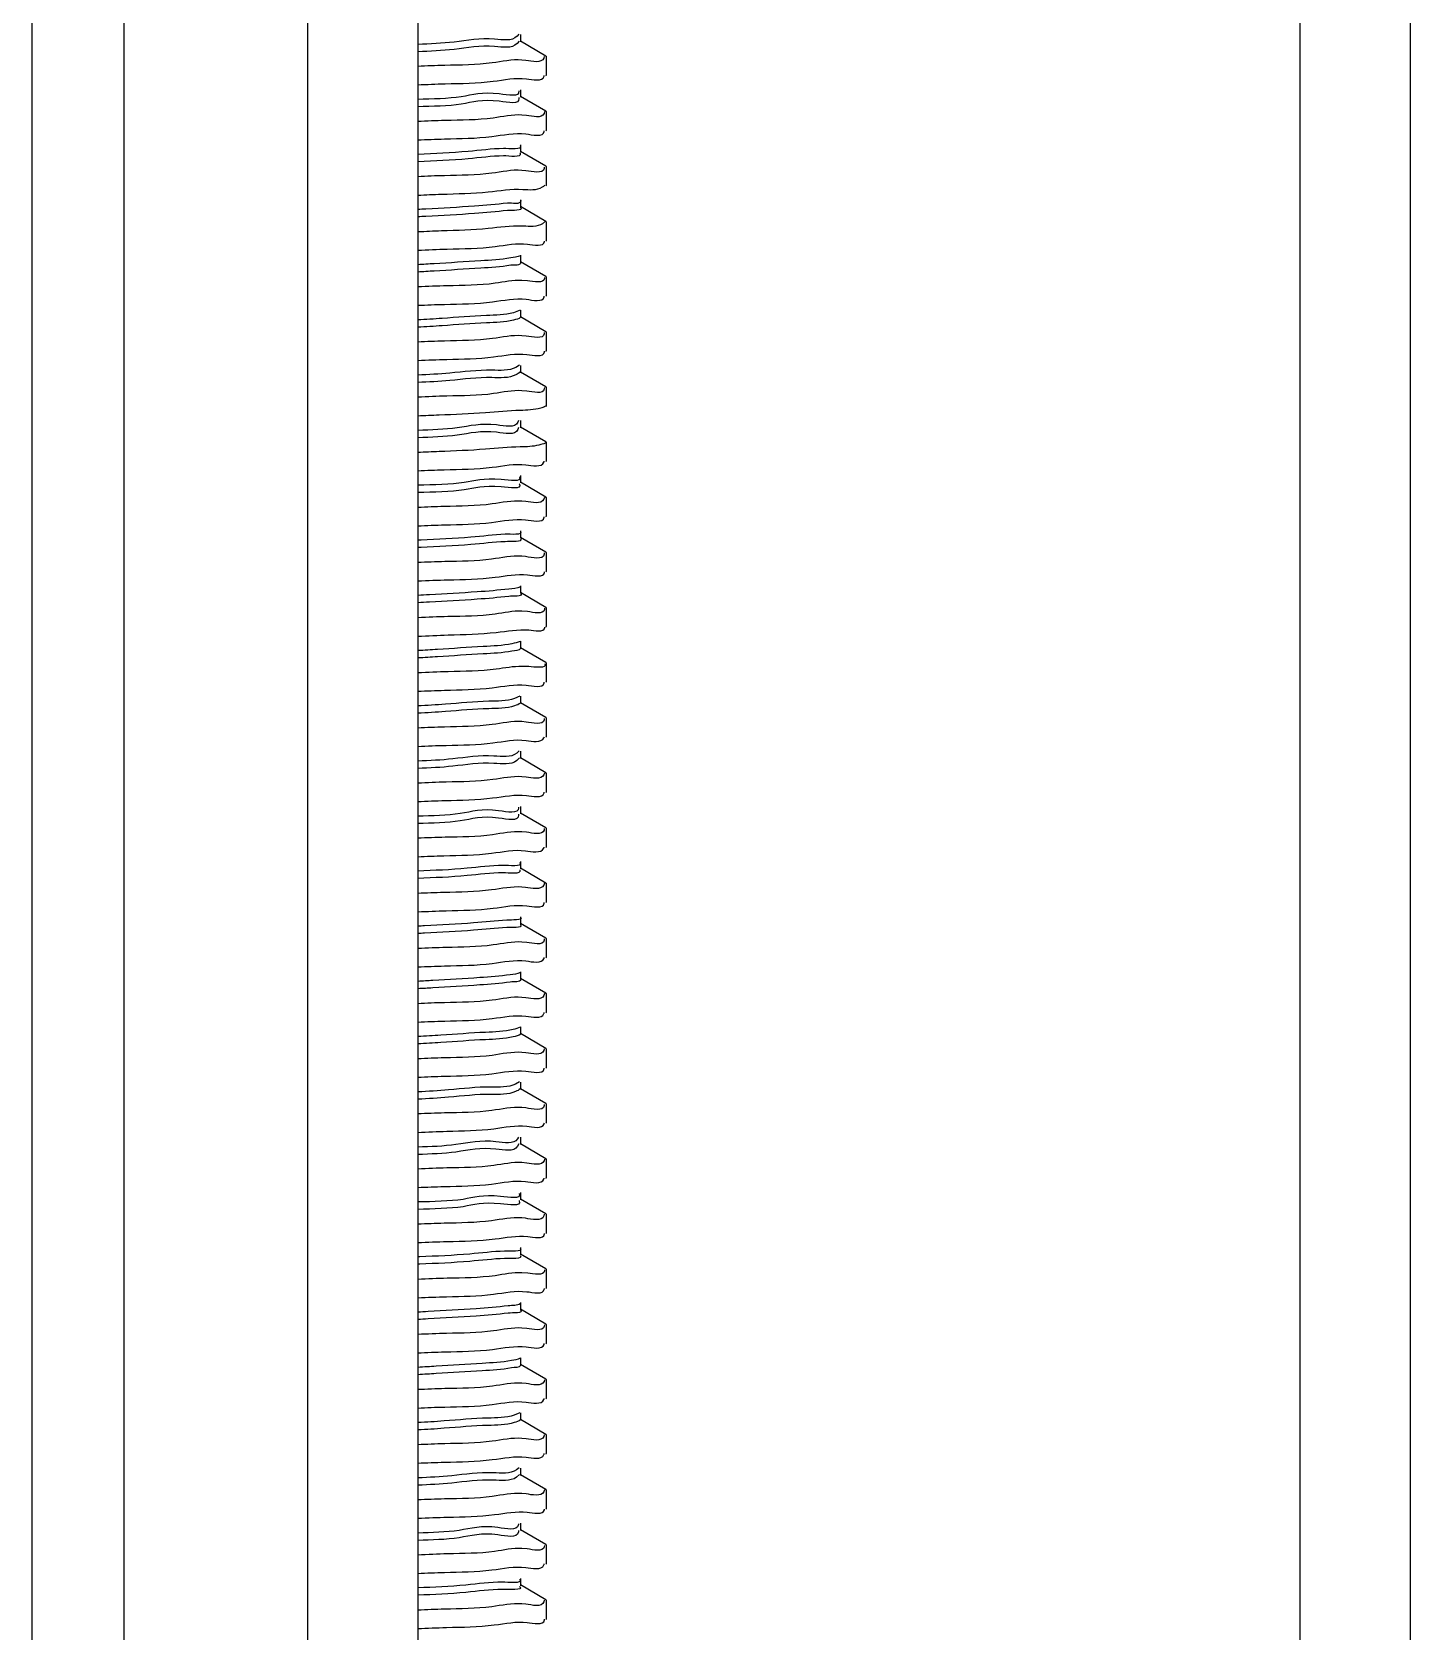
# Model space of a CAD drawing. Extents: x 14033796 to 29392202, y -1365078 to -465345.
# Drawn here: x 14625499.6 to 14625717.7, y -593209.5 to -592956.5 of the extents above; entities that cross this region are included whole.
import ezdxf

# ---------------------------------------------------------------- set-up
doc = ezdxf.new("R2010")
doc.units = 0
doc.header["$LTSCALE"] = 1000
doc.header["$MEASUREMENT"] = 0
doc.layers.add('02___PRT_ALL_AXES', color=7, linetype='Continuous')

# ---------------------------------------------------------------- blocks, each defined once
blk = doc.blocks.new('抗震大样2')
at = {"color": 2, "linetype": 'Continuous'}
for p, q in [((3950.32, 185.93), (3950.32, -2472.71)), ((3971.09, 185.93), (3971.09, -2472.71)), ((4012.63, 185.93), (4012.63, -2472.71)), ((4037.56, 185.93), (4037.56, -2472.71)), ((4261.88, -266.34), (4261.88, -2020.43)), ((4236.96, -283.61), (4236.96, -2003.17))]:
    blk.add_line(p, q, dxfattribs=at)
at = {"color": 133, "linetype": 'Continuous'}
for p, q in [((4060.41, -1051.57), (4060.02, -1052.03)), ((4060.88, -1053.3), (4060.88, -1051.64)), ((4060.48, -1053.1), (4060.02, -1053.69)), ((4066.52, -1056.49), (4060.75, -1053.15)), ((4062.01, -1057.49), (4061.08, -1057.39)), ((4066.14, -1056.58), (4066.05, -1056.97)), ((4066.52, -1056.49), (4066.64, -1056.62)), ((4066.52, -1060.91), (4066.64, -1060.78)), ((4060.37, -1065.89), (4060.4, -1066.06)), ((4060.39, -1064.32), (4060.4, -1064.39)), ((4066.52, -1068.95), (4060.75, -1065.61)), ((4060.88, -1065.76), (4060.88, -1064.1)), ((4062.12, -1069.94), (4061.09, -1069.84)), ((4066.18, -1069.05), (4066.09, -1069.45)), ((4066.52, -1068.95), (4066.64, -1069.09)), ((4066.52, -1073.38), (4066.64, -1073.24)), ((4060.88, -1078.23), (4060.88, -1076.56)), ((4066.52, -1081.41), (4060.75, -1078.07)), ((4061.98, -1082.41), (4061.08, -1082.33)), ((4066.13, -1081.59), (4066.12, -1081.88)), ((4066.52, -1081.41), (4066.64, -1081.55)), ((4066.52, -1085.84), (4066.64, -1085.7)), ((4066.52, -1093.87), (4060.75, -1090.53)), ((4060.88, -1090.69), (4060.88, -1089.03)), ((4061.4, -1094.95), (4061.06, -1094.93)), ((4066.39, -1093.84), (4065.74, -1094.39)), ((4066.52, -1093.87), (4066.64, -1094.01)), ((4066.52, -1098.3), (4066.64, -1098.17)), ((4060.88, -1103.15), (4060.88, -1101.49)), ((4066.52, -1106.34), (4060.75, -1103)), ((4062.39, -1107.3), (4061.09, -1107.2)), ((4066.52, -1106.34), (4066.64, -1106.47)), ((4066.52, -1110.76), (4066.64, -1110.63)), ((4060.67, -1113.97), (4059.21, -1114.5)), ((4066.52, -1118.8), (4060.75, -1115.46)), ((4060.88, -1115.61), (4060.88, -1113.95)), ((4062.09, -1119.79), (4061.08, -1119.7)), ((4066.15, -1118.99), (4066.15, -1119.26)), ((4066.52, -1118.8), (4066.64, -1118.93)), ((4066.52, -1123.23), (4066.64, -1123.09)), ((4060.54, -1126.34), (4059.75, -1126.86)), ((4060.88, -1128.07), (4060.88, -1126.41)), ((4066.52, -1131.26), (4060.75, -1127.92)), ((4066.52, -1131.26), (4066.64, -1131.4)), ((4062.23, -1132.24), (4061.09, -1132.14)), ((4066.17, -1131.44), (4066.16, -1131.74)), ((4066.52, -1135.69), (4066.64, -1135.55)), ((4060.32, -1138.9), (4060.19, -1139.23)), ((4060.35, -1140.43), (4060.19, -1140.89)), ((4066.52, -1143.72), (4060.75, -1140.38)), ((4060.88, -1140.54), (4060.88, -1138.88)), ((4061.36, -1144.83), (4060.69, -1144.84)), ((4066.52, -1143.72), (4066.64, -1143.86)), ((4066.52, -1148.15), (4066.64, -1148.01)), ((4066.52, -1156.19), (4060.75, -1152.85)), ((4060.88, -1153), (4060.88, -1151.34)), ((4060.5, -1153.2), (4060.53, -1153.25)), ((4066.19, -1156.25), (4066.06, -1156.68)), ((4066.52, -1156.19), (4066.64, -1156.32)), ((4062, -1157.18), (4061.08, -1157.1)), ((4060.88, -1165.46), (4060.88, -1163.8)), ((4066.52, -1160.61), (4066.64, -1160.48)), ((4066.52, -1168.65), (4060.75, -1165.31)), ((4061.94, -1169.65), (4061.08, -1169.57)), ((4066.12, -1168.82), (4066.12, -1169.11)), ((4066.52, -1168.65), (4066.64, -1168.78)), ((4066.52, -1173.08), (4066.64, -1172.94)), ((4066.52, -1181.11), (4060.75, -1177.77)), ((4060.88, -1177.92), (4060.88, -1176.26)), ((4066.18, -1181.29), (4066.18, -1181.59)), ((4066.52, -1181.11), (4066.64, -1181.25)), ((4062.35, -1182.08), (4061.09, -1181.98)), ((4066.52, -1185.54), (4066.64, -1185.4)), ((4060.88, -1190.39), (4060.88, -1188.72)), ((4066.52, -1193.57), (4060.75, -1190.23)), ((4062.66, -1194.51), (4061.09, -1194.46)), ((4066.52, -1193.57), (4066.64, -1193.71)), ((4066.52, -1198), (4066.64, -1197.86)), ((4060.63, -1201.16), (4059.45, -1201.69)), ((4066.52, -1206.04), (4060.75, -1202.69)), ((4060.88, -1202.85), (4060.88, -1201.19)), ((4062.04, -1207.03), (4061.08, -1206.94)), ((4066.14, -1206.22), (4066.14, -1206.5)), ((4066.52, -1206.04), (4066.64, -1206.17)), ((4066.52, -1210.46), (4066.64, -1210.33)), ((4060.45, -1213.57), (4059.95, -1214.06)), ((4060.88, -1215.31), (4060.88, -1213.65)), ((4060.53, -1215.11), (4059.95, -1215.72)), ((4066.52, -1218.5), (4060.75, -1215.16)), ((4062.04, -1219.49), (4061.08, -1219.4)), ((4066.19, -1218.56), (4066.05, -1218.99)), ((4066.52, -1218.5), (4066.64, -1218.63)), ((4066.52, -1222.93), (4066.64, -1222.79)), ((4060.33, -1227.85), (4060.35, -1228.08)), ((4060.34, -1226.29), (4060.35, -1226.42)), ((4066.52, -1230.96), (4060.75, -1227.62)), ((4060.88, -1227.77), (4060.88, -1226.11)), ((4062.11, -1231.95), (4061.09, -1231.85)), ((4066.16, -1231.08), (4066.11, -1231.45)), ((4066.52, -1230.96), (4066.64, -1231.1)), ((4066.52, -1235.39), (4066.64, -1235.25)), ((4060.88, -1240.24), (4060.88, -1238.57)), ((4066.52, -1243.42), (4060.75, -1240.08)), ((4061.91, -1244.43), (4061.08, -1244.35)), ((4066.19, -1243.47), (4066.03, -1243.9)), ((4066.52, -1243.42), (4066.64, -1243.56)), ((4066.52, -1247.85), (4066.64, -1247.71)), ((4066.52, -1255.89), (4060.75, -1252.54)), ((4060.88, -1252.7), (4060.88, -1251.04)), ((4062.17, -1256.87), (4061.09, -1256.77)), ((4066.16, -1256.04), (4066.14, -1256.37)), ((4066.52, -1255.89), (4066.64, -1256.02)), ((4066.52, -1260.31), (4066.64, -1260.18)), ((4066.52, -1268.35), (4060.75, -1265.01)), ((4060.88, -1265.16), (4060.88, -1263.5)), ((4066.17, -1268.43), (4066.07, -1268.84)), ((4066.52, -1268.35), (4066.64, -1268.48)), ((4062.01, -1269.35), (4061.08, -1269.26)), ((4066.52, -1272.78), (4066.64, -1272.64)), ((4066.52, -1280.81), (4060.75, -1277.47)), ((4060.88, -1277.62), (4060.88, -1275.96)), ((4062.01, -1281.81), (4061.08, -1281.72)), ((4066.14, -1280.9), (4066.05, -1281.29)), ((4066.52, -1280.81), (4066.64, -1280.95)), ((4066.52, -1285.24), (4066.64, -1285.1)), ((4060.57, -1288.36), (4059.67, -1288.89)), ((4066.52, -1293.27), (4060.75, -1289.93)), ((4060.88, -1290.09), (4060.88, -1288.42)), ((4066.13, -1293.45), (4066.13, -1293.74)), ((4066.52, -1293.27), (4066.64, -1293.41)), ((4061.99, -1294.27), (4061.08, -1294.19)), ((4066.52, -1297.7), (4066.64, -1297.56)), ((4060.34, -1300.87), (4060.13, -1301.25)), ((4060.88, -1302.55), (4060.88, -1300.89)), ((4060.4, -1302.39), (4060.13, -1302.91)), ((4066.52, -1305.74), (4060.75, -1302.39)), ((4062.17, -1306.72), (4061.09, -1306.62)), ((4066.18, -1305.84), (4066.1, -1306.23)), ((4066.52, -1305.74), (4066.64, -1305.87)), ((4066.52, -1310.16), (4066.64, -1310.03)), ((4060.45, -1315.2), (4060.48, -1315.28)), ((4066.52, -1318.2), (4060.75, -1314.86)), ((4060.88, -1315.01), (4060.88, -1313.35)), ((4061.9, -1319.21), (4061.08, -1319.12)), ((4066.12, -1318.3), (4066.05, -1318.67)), ((4066.52, -1318.2), (4066.64, -1318.33)), ((4066.52, -1322.62), (4066.64, -1322.49)), ((4060.88, -1327.47), (4060.88, -1325.81)), ((4066.52, -1330.66), (4060.75, -1327.32)), ((4062.4, -1331.62), (4061.09, -1331.52)), ((4066.52, -1330.66), (4066.64, -1330.8)), ((4066.52, -1335.09), (4066.64, -1334.95)), ((4066.52, -1343.12), (4060.75, -1339.78)), ((4060.88, -1339.94), (4060.88, -1338.27)), ((4062.2, -1344.1), (4061.09, -1344.01)), ((4066.17, -1343.29), (4066.15, -1343.6)), ((4066.52, -1343.12), (4066.64, -1343.26)), ((4066.52, -1347.55), (4066.64, -1347.41)), ((4060.88, -1352.4), (4060.88, -1350.74)), ((4066.52, -1355.58), (4060.75, -1352.24)), ((4062.07, -1356.58), (4061.08, -1356.48)), ((4066.17, -1355.69), (4066.09, -1356.08)), ((4066.52, -1355.58), (4066.64, -1355.72)), ((4066.52, -1360.01), (4066.64, -1359.88)), ((4060.65, -1363.19), (4059.36, -1363.72)), ((4066.52, -1368.05), (4060.75, -1364.71)), ((4060.88, -1364.86), (4060.88, -1363.2)), ((4062.03, -1369.04), (4061.08, -1368.95)), ((4066.15, -1368.13), (4066.05, -1368.53)), ((4066.52, -1368.05), (4066.64, -1368.18)), ((4066.52, -1372.47), (4066.64, -1372.34)), ((4060.48, -1375.58), (4059.88, -1376.08)), ((4060.88, -1377.32), (4060.88, -1375.66)), ((4060.58, -1377.12), (4059.88, -1377.75)), ((4066.52, -1380.51), (4060.75, -1377.17)), ((4066.18, -1380.58), (4066.06, -1381)), ((4066.52, -1380.51), (4066.64, -1380.65)), ((4062.02, -1381.51), (4061.08, -1381.42)), ((4066.52, -1384.94), (4066.64, -1384.8)), ((4060.32, -1388.25), (4060.29, -1388.45)), ((4060.32, -1389.79), (4060.29, -1390.11)), ((4066.52, -1392.97), (4060.75, -1389.63)), ((4060.88, -1389.79), (4060.88, -1388.12)), ((4062.29, -1393.94), (4061.09, -1393.84)), ((4066.18, -1393.13), (4066.16, -1393.46)), ((4066.52, -1392.97), (4066.64, -1393.11)), ((4066.52, -1397.4), (4066.64, -1397.26)), ((4066.52, -1405.43), (4060.75, -1402.09)), ((4060.88, -1402.25), (4060.88, -1400.59)), ((4066.13, -1405.53), (4066.05, -1405.91)), ((4066.52, -1405.43), (4066.64, -1405.57)), ((4061.96, -1406.44), (4061.08, -1406.35)), ((4066.52, -1409.86), (4066.64, -1409.73))]:
    blk.add_line(p, q, dxfattribs=at)
for points, start_tangent, end_tangent in [([(4060.02, -1052.03), (4054.92, -1052.68), (4045.76, -1053.33), (4037.56, -1053.86)], (-0.716999, -0.697074), (-0.999513, -0.031216)), ([(4060.02, -1053.69), (4054.92, -1054.34), (4045.76, -1054.99), (4037.56, -1055.53)], (-0.716999, -0.697074), (-0.999513, -0.031216)), ([(4061.08, -1057.39), (4054.36, -1058.05), (4043.63, -1058.61), (4037.56, -1058.84)], (-0.997603, 0.069197), (-0.998891, -0.04708)), ([(4066.05, -1056.97), (4062.01, -1057.49)], (-0.352888, -0.935666), (-0.992161, 0.124963)), ([(4037.56, -1062.99), (4043.72, -1062.76), (4054.57, -1062.19), (4062.12, -1061.63)], (0.998887, 0.047157), (0.992314, -0.123749)), ([(4062.12, -1061.63), (4066.12, -1061.06), (4066.16, -1060.86)], (0.992314, -0.123749), (0.151775, 0.988415)), ([(4060.4, -1064.39), (4055.98, -1065.05), (4047.38, -1065.7), (4037.56, -1066.29)], (0.123846, -0.992301), (-0.999708, -0.024157)), ([(4060.4, -1066.06), (4055.98, -1066.71), (4047.38, -1067.36), (4037.56, -1067.96)], (0.123846, -0.992301), (-0.999708, -0.024157)), ([(4061.09, -1069.84), (4054.57, -1070.5), (4043.72, -1071.07), (4037.56, -1071.3)], (-0.998123, 0.061243), (-0.998887, -0.047157)), ([(4066.09, -1069.45), (4062.12, -1069.94)], (-0.349048, -0.937105), (-0.992314, 0.123749)), ([(4061.98, -1074.1), (4066.13, -1073.52), (4066.13, -1073.38)], (0.993189, -0.116512), (-0.02052, 0.999789)), ([(4037.56, -1075.45), (4043.61, -1075.23), (4054.28, -1074.67), (4061.98, -1074.1)], (0.998893, 0.04704), (0.993189, -0.116512)), ([(4060.68, -1076.77), (4056.94, -1077.41)], (0.577581, -0.816333), (-0.999823, -0.018835)), ([(4056.94, -1077.41), (4048.92, -1078.06), (4037.56, -1078.71)], (-0.999823, -0.018835), (-0.999117, -0.042003)), ([(4056.94, -1079.07), (4048.92, -1079.72), (4037.56, -1080.37)], (-0.999823, -0.018835), (-0.999117, -0.042003)), ([(4060.66, -1078.4), (4060.67, -1078.42), (4056.94, -1079.07)], (0.625749, -0.780025), (-0.999823, -0.018835)), ([(4061.08, -1082.33), (4054.28, -1082.98), (4043.61, -1083.54), (4037.56, -1083.76)], (-0.997527, 0.070283), (-0.998893, -0.04704)), ([(4066.12, -1081.88), (4061.98, -1082.41)], (-0.124679, -0.992197), (-0.993189, 0.116512)), ([(4037.56, -1087.94), (4042.9, -1087.72), (4053.5, -1087.18), (4061.27, -1086.63)], (0.998998, 0.044754), (0.99843, -0.056012)), ([(4061.27, -1086.63), (4065.74, -1086.08), (4066.3, -1085.63)], (0.99843, -0.056012), (0.681396, 0.731915)), ([(4057.8, -1089.77), (4050.39, -1090.42), (4039.39, -1091.07), (4037.56, -1091.17)], (-0.99564, -0.093281), (-0.998689, -0.051188)), ([(4057.8, -1091.43), (4050.39, -1092.08), (4039.39, -1092.74), (4037.56, -1092.83)], (-0.99564, -0.093281), (-0.998689, -0.051188)), ([(4060.85, -1089.18), (4057.8, -1089.77)], (-0.028945, -0.999581), (-0.99564, -0.093281)), ([(4060.81, -1090.76), (4060.83, -1090.78), (4057.8, -1091.43)], (0.683426, -0.73002), (-0.99564, -0.093281)), ([(4061.06, -1094.93), (4053.5, -1095.48), (4042.9, -1096.03), (4037.56, -1096.25)], (-0.998997, 0.044775), (-0.998998, -0.044754)), ([(4065.74, -1094.39), (4061.4, -1094.95)], (-0.843736, -0.536758), (-0.998028, 0.062763)), ([(4037.56, -1100.38), (4044.18, -1100.13), (4055.01, -1099.55), (4062.39, -1098.99)], (0.998848, 0.047979), (0.994035, -0.109062)), ([(4062.39, -1098.99), (4066.19, -1098.43), (4066.19, -1098.32)], (0.994035, -0.109062), (-0.051271, 0.998685)), ([(4058.55, -1102.14), (4051.77, -1102.79), (4041.25, -1103.44), (4037.56, -1103.65)], (-0.986452, -0.164052), (-0.998595, -0.052989)), ([(4060.74, -1101.63), (4058.55, -1102.14)], (-0.886614, -0.462509), (-0.986452, -0.164052)), ([(4058.55, -1103.8), (4051.77, -1104.45), (4041.25, -1105.1), (4037.56, -1105.31)], (-0.986452, -0.164052), (-0.998595, -0.052989)), ([(4060.88, -1103.15), (4058.55, -1103.8)], (-0.072849, -0.997343), (-0.986452, -0.164052)), ([(4061.09, -1107.2), (4055.01, -1107.86), (4044.18, -1108.43), (4037.56, -1108.69)], (-0.999182, 0.04043), (-0.998848, -0.047979)), ([(4066.18, -1106.53), (4066.19, -1106.74), (4062.39, -1107.3)], (0.119796, -0.992799), (-0.994035, 0.109062)), ([(4037.56, -1112.84), (4043.61, -1112.62), (4054.42, -1112.05), (4062.09, -1111.48)], (0.998896, 0.046975), (0.993501, -0.113826)), ([(4062.09, -1111.48), (4066.15, -1110.9), (4066.16, -1110.78)], (0.993501, -0.113826), (-0.041311, 0.999146)), ([(4059.21, -1114.5), (4053.06, -1115.15), (4043.05, -1115.8), (4037.56, -1116.13)], (-0.963921, -0.266187), (-0.998751, -0.04996)), ([(4059.21, -1116.16), (4053.06, -1116.81), (4043.05, -1117.46), (4037.56, -1117.79)], (-0.963921, -0.266187), (-0.998751, -0.04996)), ([(4060.8, -1115.54), (4059.21, -1116.16)], (-0.686475, -0.727153), (-0.963921, -0.266187)), ([(4061.08, -1119.7), (4054.42, -1120.35), (4043.61, -1120.92), (4037.56, -1121.15)], (-0.998046, 0.06248), (-0.998896, -0.046975)), ([(4066.15, -1119.26), (4062.09, -1119.79)], (-0.104331, -0.994543), (-0.993501, 0.113826)), ([(4037.56, -1125.3), (4044.13, -1125.05), (4054.69, -1124.49), (4062.23, -1123.93)], (0.998844, 0.048069), (0.99345, -0.114268)), ([(4062.23, -1123.93), (4066.17, -1123.36), (4066.17, -1123.23)], (0.99345, -0.114268), (-0.013758, 0.999905)), ([(4059.75, -1126.86), (4054.27, -1127.51), (4044.78, -1128.16), (4037.56, -1128.62)], (-0.882196, -0.470882), (-0.999159, -0.040994)), ([(4059.75, -1128.52), (4054.27, -1129.18), (4044.78, -1129.83), (4037.56, -1130.28)], (-0.882196, -0.470882), (-0.999159, -0.040994)), ([(4060.64, -1127.89), (4059.75, -1128.52)], (-0.6147, -0.788761), (-0.882196, -0.470882)), ([(4061.09, -1132.14), (4054.69, -1132.8), (4044.13, -1133.36), (4037.56, -1133.61)], (-0.998573, 0.053398), (-0.998844, -0.048069)), ([(4066.16, -1131.74), (4062.23, -1132.24)], (-0.154693, -0.987963), (-0.99345, 0.114268)), ([(4037.56, -1137.8), (4042.36, -1137.6), (4052.84, -1137.06), (4060.69, -1136.53)], (0.999037, 0.043872), (0.99987, 0.016125)), ([(4060.69, -1136.53), (4065.37, -1136), (4066.45, -1135.58)], (0.99987, 0.016125), (0.850609, 0.525798)), ([(4060.19, -1139.23), (4055.38, -1139.88), (4046.45, -1140.53), (4037.56, -1141.1)], (-0.439989, -0.898003), (-0.99972, -0.023682)), ([(4060.19, -1140.89), (4055.38, -1141.54), (4046.45, -1142.19), (4037.56, -1142.76)], (-0.439989, -0.898003), (-0.99972, -0.023682)), ([(4060.69, -1144.84), (4052.84, -1145.37), (4042.36, -1145.91), (4037.56, -1146.11)], (-0.99987, -0.016125), (-0.999037, -0.043872)), ([(4065.37, -1144.31), (4061.36, -1144.83)], (-0.956588, -0.291444), (-0.999958, -0.009193)), ([(4066.57, -1143.79), (4065.37, -1144.31)], (-0.681675, -0.731655), (-0.956588, -0.291444)), ([(4037.56, -1150.23), (4043.54, -1150.01), (4054.38, -1149.44), (4062, -1148.88)], (0.998906, 0.046754), (0.992186, -0.124768)), ([(4062, -1148.88), (4066.08, -1148.31), (4066.16, -1148.06)], (0.992186, -0.124768), (0.233409, 0.972379)), ([(4060.53, -1151.59), (4056.39, -1152.24), (4048.04, -1152.89), (4037.56, -1153.5)], (0.419758, -0.907636), (-0.999493, -0.031854)), ([(4060.53, -1153.25), (4056.39, -1153.9), (4048.04, -1154.55), (4037.56, -1155.16)], (0.419758, -0.907636), (-0.999493, -0.031854)), ([(4061.08, -1157.1), (4054.38, -1157.74), (4043.54, -1158.31), (4037.56, -1158.54)], (-0.997724, 0.067425), (-0.998906, -0.046754)), ([(4066.06, -1156.68), (4062, -1157.18)], (-0.425765, -0.904834), (-0.992186, 0.124768)), ([(4037.56, -1162.69), (4043.65, -1162.46), (4054.25, -1161.91), (4061.94, -1161.34)], (0.998888, 0.047136), (0.993108, -0.117202)), ([(4061.94, -1161.34), (4066.12, -1160.76), (4066.13, -1160.62)], (0.993108, -0.117202), (-0.01332, 0.999911)), ([(4057.31, -1164.6), (4049.55, -1165.25), (4038.29, -1165.91), (4037.56, -1165.94)], (-0.998598, -0.052943), (-0.998891, -0.047092)), ([(4057.31, -1166.27), (4049.55, -1166.92), (4038.29, -1167.57), (4037.56, -1167.6)], (-0.998598, -0.052943), (-0.998891, -0.047092)), ([(4060.75, -1163.95), (4057.31, -1164.6)], (0.627262, -0.778809), (-0.998598, -0.052943)), ([(4060.74, -1165.6), (4060.75, -1165.61), (4057.31, -1166.27)], (0.675136, -0.737693), (-0.998598, -0.052943)), ([(4061.08, -1169.57), (4054.25, -1170.21), (4043.65, -1170.77), (4037.56, -1171)], (-0.997367, 0.072521), (-0.998888, -0.047136)), ([(4066.12, -1169.11), (4061.94, -1169.65)], (-0.131792, -0.991277), (-0.993108, 0.117202)), ([(4037.56, -1175.15), (4044.37, -1174.89), (4055.01, -1174.32), (4062.35, -1173.77)], (0.998827, 0.048424), (0.993862, -0.110625)), ([(4062.35, -1173.77), (4066.19, -1173.21), (4066.19, -1173.09)], (0.993862, -0.110625), (-0.033995, 0.999422)), ([(4058.13, -1176.97), (4050.98, -1177.62), (4040.18, -1178.27), (4037.56, -1178.41)], (-0.992568, -0.121692), (-0.998612, -0.052663)), ([(4060.78, -1176.46), (4058.13, -1176.97)], (-0.854544, -0.519379), (-0.992568, -0.121692)), ([(4060.85, -1177.95), (4060.87, -1177.98), (4058.13, -1178.63)], (0.615442, -0.788182), (-0.992568, -0.121692)), ([(4058.13, -1178.63), (4050.98, -1179.28), (4040.18, -1179.93), (4037.56, -1180.07)], (-0.992568, -0.121692), (-0.998612, -0.052663)), ([(4061.09, -1181.98), (4055.01, -1182.63), (4044.37, -1183.2), (4037.56, -1183.46)], (-0.999085, 0.042778), (-0.998827, -0.048424)), ([(4066.18, -1181.59), (4062.35, -1182.08)], (-0.137946, -0.99044), (-0.993862, 0.110625)), ([(4037.56, -1187.63), (4044.4, -1187.35), (4055.28, -1186.77), (4062.66, -1186.2)], (0.998881, 0.047287), (0.998523, -0.054322)), ([(4060.71, -1188.81), (4058.84, -1189.33)], (-0.883535, -0.468365), (-0.979663, -0.20065)), ([(4062.66, -1186.2), (4066.31, -1185.63), (4066.31, -1185.62)], (0.998523, -0.054322), (-0.367624, 0.929974)), ([(4058.84, -1189.33), (4052.33, -1189.98), (4042.02, -1190.63), (4037.56, -1190.89)], (-0.979663, -0.20065), (-0.998634, -0.052246)), ([(4058.84, -1190.99), (4052.33, -1191.64), (4042.02, -1192.29), (4037.56, -1192.55)], (-0.979663, -0.20065), (-0.998634, -0.052246)), ([(4060.86, -1190.37), (4058.84, -1190.99)], (-0.57934, -0.815086), (-0.979663, -0.20065)), ([(4061.09, -1194.46), (4055.28, -1195.08), (4044.4, -1195.66), (4037.56, -1195.94)], (-1, 0.00093), (-0.998881, -0.047287)), ([(4066.28, -1193.88), (4066.31, -1193.94), (4062.66, -1194.51)], (0.42763, -0.903954), (-0.998523, 0.054322)), ([(4037.56, -1200.08), (4043.58, -1199.85), (4054.35, -1199.29), (4062.04, -1198.72)], (0.998897, 0.046959), (0.993351, -0.115127)), ([(4062.04, -1198.72), (4066.14, -1198.14), (4066.15, -1198.01)], (0.993351, -0.115127), (-0.032043, 0.999486)), ([(4059.45, -1201.69), (4053.58, -1202.35), (4043.79, -1203), (4037.56, -1203.38)], (-0.943036, -0.332691), (-0.998888, -0.047156)), ([(4059.45, -1203.36), (4053.58, -1204.01), (4043.79, -1204.66), (4037.56, -1205.04)], (-0.943036, -0.332691), (-0.998888, -0.047156)), ([(4060.75, -1202.73), (4059.45, -1203.36)], (-0.681288, -0.732015), (-0.943036, -0.332691)), ([(4061.08, -1206.94), (4054.35, -1207.6), (4043.58, -1208.16), (4037.56, -1208.39)], (-0.997811, 0.066128), (-0.998897, -0.046959)), ([(4066.14, -1206.5), (4062.04, -1207.03)], (-0.113424, -0.993547), (-0.993351, 0.115127)), ([(4062.04, -1211.18), (4066.08, -1210.62), (4066.17, -1210.37)], (0.992386, -0.123168), (0.251363, 0.967893)), ([(4037.56, -1212.54), (4043.99, -1212.3), (4054.52, -1211.74), (4062.04, -1211.18)], (0.998862, 0.047684), (0.992386, -0.123168)), ([(4059.95, -1214.06), (4054.75, -1214.71), (4045.49, -1215.36), (4037.56, -1215.87)], (-0.780293, -0.625414), (-0.999414, -0.034223)), ([(4059.95, -1215.72), (4054.75, -1216.37), (4045.49, -1217.02), (4037.56, -1217.53)], (-0.780293, -0.625414), (-0.999414, -0.034223)), ([(4061.08, -1219.4), (4054.52, -1220.05), (4043.99, -1220.61), (4037.56, -1220.85)], (-0.998063, 0.06221), (-0.998862, -0.047684)), ([(4066.05, -1218.99), (4062.04, -1219.49)], (-0.446969, -0.89455), (-0.992386, 0.123168)), ([(4037.56, -1225), (4043.73, -1224.77), (4054.47, -1224.2), (4062.11, -1223.64)], (0.99888, 0.047314), (0.992432, -0.122797)), ([(4062.11, -1223.64), (4066.12, -1223.07), (4066.15, -1222.89)], (0.992432, -0.122797), (0.103166, 0.994664)), ([(4060.35, -1226.42), (4055.82, -1227.07), (4047.13, -1227.72), (4037.56, -1228.32)], (-0.026731, -0.999643), (-0.99975, -0.022361)), ([(4060.35, -1228.08), (4055.82, -1228.73), (4047.13, -1229.38), (4037.56, -1229.98)], (-0.026731, -0.999643), (-0.99975, -0.022361)), ([(4061.09, -1231.85), (4054.47, -1232.51), (4043.73, -1233.08), (4037.56, -1233.31)], (-0.997965, 0.06376), (-0.99888, -0.047314)), ([(4066.11, -1231.45), (4062.11, -1231.95)], (-0.29144, -0.956589), (-0.992432, 0.122797)), ([(4037.56, -1237.47), (4043.42, -1237.25), (4054.23, -1236.68), (4061.91, -1236.12)], (0.99892, 0.046471), (0.99225, -0.12426)), ([(4061.91, -1236.12), (4066.05, -1235.56), (4066.16, -1235.28)], (0.99225, -0.12426), (0.277819, 0.960633)), ([(4056.79, -1239.44), (4048.68, -1240.09), (4037.56, -1240.72)], (-0.999991, -0.004188), (-0.999218, -0.039547)), ([(4060.64, -1238.8), (4056.79, -1239.44)], (0.54602, -0.837772), (-0.999991, -0.004188)), ([(4056.79, -1241.1), (4048.68, -1241.75), (4037.56, -1242.38)], (-0.999991, -0.004188), (-0.999218, -0.039547)), ([(4060.62, -1240.43), (4060.63, -1240.45), (4056.79, -1241.1)], (0.596283, -0.802774), (-0.999991, -0.004188)), ([(4061.08, -1244.35), (4054.23, -1244.99), (4043.42, -1245.56), (4037.56, -1245.78)], (-0.997402, 0.072038), (-0.99892, -0.046471)), ([(4066.03, -1243.9), (4061.91, -1244.43)], (-0.463709, -0.885987), (-0.99225, 0.12426)), ([(4037.56, -1249.93), (4043.99, -1249.68), (4054.58, -1249.12), (4062.17, -1248.56)], (0.998855, 0.047845), (0.992963, -0.118429)), ([(4062.17, -1248.56), (4066.15, -1247.99), (4066.16, -1247.84)], (0.992963, -0.118429), (0.032093, 0.999485)), ([(4057.67, -1251.8), (4050.16, -1252.45), (4039.1, -1253.1), (4037.56, -1253.18)], (-0.996576, -0.082682), (-0.998732, -0.050335)), ([(4057.67, -1253.46), (4050.16, -1254.11), (4039.1, -1254.76), (4037.56, -1254.84)], (-0.996576, -0.082682), (-0.998732, -0.050335)), ([(4060.81, -1251.14), (4057.67, -1251.8)], (0.604652, -0.79649), (-0.996576, -0.082682)), ([(4060.79, -1252.78), (4060.81, -1252.81), (4057.67, -1253.46)], (0.688865, -0.724889), (-0.996576, -0.082682)), ([(4061.09, -1256.77), (4054.58, -1257.43), (4043.99, -1257.99), (4037.56, -1258.24)], (-0.998287, 0.058513), (-0.998855, -0.047845)), ([(4066.14, -1256.37), (4062.17, -1256.87)], (-0.210741, -0.977542), (-0.992963, 0.118429)), ([(4037.56, -1262.39), (4043.62, -1262.16), (4054.35, -1261.6), (4062.01, -1261.04)], (0.998892, 0.047053), (0.992162, -0.12496)), ([(4062.01, -1261.04), (4066.09, -1260.47), (4066.15, -1260.24)], (0.992162, -0.12496), (0.191056, 0.981579)), ([(4058.44, -1264.16), (4051.56, -1264.81), (4040.96, -1265.46), (4037.56, -1265.66)], (-0.988408, -0.151822), (-0.998591, -0.05307)), ([(4060.75, -1263.66), (4058.44, -1264.16)], (-0.883737, -0.467984), (-0.988408, -0.151822)), ([(4058.44, -1265.82), (4051.56, -1266.47), (4040.96, -1267.13), (4037.56, -1267.32)], (-0.988408, -0.151822), (-0.998591, -0.05307)), ([(4060.88, -1265.16), (4060.88, -1265.17), (4058.44, -1265.82)], (0.264384, -0.964417), (-0.988408, -0.151822)), ([(4061.08, -1269.26), (4054.35, -1269.91), (4043.62, -1270.47), (4037.56, -1270.7)], (-0.997635, 0.068729), (-0.998892, -0.047053)), ([(4066.07, -1268.84), (4062.01, -1269.35)], (-0.381722, -0.924277), (-0.992162, 0.12496)), ([(4037.56, -1274.85), (4043.63, -1274.63), (4054.36, -1274.06), (4062.01, -1273.5)], (0.998891, 0.047075), (0.99216, -0.12497)), ([(4062.01, -1273.5), (4066.07, -1272.94), (4066.13, -1272.71)], (0.99216, -0.12497), (0.167574, 0.985859)), ([(4059.11, -1276.53), (4052.87, -1277.18), (4042.77, -1277.83), (4037.56, -1278.14)], (-0.96928, -0.245958), (-0.998712, -0.050742)), ([(4059.11, -1278.19), (4052.87, -1278.84), (4042.77, -1279.49), (4037.56, -1279.8)], (-0.96928, -0.245958), (-0.998712, -0.050742)), ([(4060.68, -1276), (4059.11, -1276.53)], (-0.868037, -0.496499), (-0.96928, -0.245958)), ([(4060.82, -1277.57), (4059.11, -1278.19)], (-0.676377, -0.736556), (-0.96928, -0.245958)), ([(4061.08, -1281.72), (4054.36, -1282.37), (4043.63, -1282.93), (4037.56, -1283.16)], (-0.997588, 0.069412), (-0.998891, -0.047075)), ([(4066.05, -1281.29), (4062.01, -1281.81)], (-0.351225, -0.936291), (-0.99216, 0.12497)), ([(4037.56, -1287.32), (4043.6, -1287.09), (4054.3, -1286.53), (4061.99, -1285.96)], (0.998895, 0.047003), (0.993231, -0.116156)), ([(4061.99, -1285.96), (4066.13, -1285.38), (4066.14, -1285.25)], (0.993231, -0.116156), (-0.023736, 0.999718)), ([(4059.67, -1288.89), (4054.08, -1289.54), (4044.52, -1290.19), (4037.56, -1290.63)], (-0.904712, -0.426024), (-0.999075, -0.043002)), ([(4060.68, -1289.92), (4059.67, -1290.55)], (-0.640166, -0.768236), (-0.904712, -0.426024)), ([(4059.67, -1290.55), (4054.08, -1291.2), (4044.52, -1291.85), (4037.56, -1292.29)], (-0.904712, -0.426024), (-0.999075, -0.043002)), ([(4066.13, -1293.74), (4061.99, -1294.27)], (-0.121544, -0.992586), (-0.993231, 0.116156)), ([(4061.08, -1294.19), (4054.3, -1294.84), (4043.6, -1295.4), (4037.56, -1295.62)], (-0.997605, 0.069171), (-0.998895, -0.047003)), ([(4037.56, -1299.78), (4044.15, -1299.53), (4054.72, -1298.96), (4062.17, -1298.41)], (0.998843, 0.048099), (0.992496, -0.122274)), ([(4062.17, -1298.41), (4066.13, -1297.85), (4066.17, -1297.65)], (0.992496, -0.122274), (0.135031, 0.990841)), ([(4060.13, -1301.25), (4055.21, -1301.9), (4046.19, -1302.55), (4037.56, -1303.12)], (-0.564432, -0.82548), (-0.999657, -0.026181)), ([(4060.13, -1302.91), (4055.21, -1303.57), (4046.19, -1304.22), (4037.56, -1304.78)], (-0.564432, -0.82548), (-0.999657, -0.026181)), ([(4061.09, -1306.62), (4054.72, -1307.27), (4044.15, -1307.83), (4037.56, -1308.09)], (-0.998371, 0.057049), (-0.998843, -0.048099)), ([(4066.1, -1306.23), (4062.17, -1306.72)], (-0.334099, -0.942538), (-0.992496, 0.122274)), ([(4037.56, -1312.24), (4043.52, -1312.02), (4054.22, -1311.46), (4061.9, -1310.9)], (0.998902, 0.046855), (0.992129, -0.125221)), ([(4061.9, -1310.9), (4066.06, -1310.33), (4066.11, -1310.1)], (0.992129, -0.125221), (0.14171, 0.989908)), ([(4060.48, -1313.62), (4056.24, -1314.27), (4047.79, -1314.92), (4037.56, -1315.52)], (0.328439, -0.944525), (-0.999587, -0.028754)), ([(4060.48, -1315.28), (4056.24, -1315.93), (4047.79, -1316.58), (4037.56, -1317.18)], (0.328439, -0.944525), (-0.999587, -0.028754)), ([(4060.48, -1313.6), (4060.48, -1313.62)], (0.343496, -0.939154), (0.328438, -0.944526)), ([(4061.08, -1319.12), (4054.22, -1319.76), (4043.52, -1320.33), (4037.56, -1320.55)], (-0.997052, 0.076727), (-0.998902, -0.046855)), ([(4066.05, -1318.67), (4061.9, -1319.21)], (-0.31521, -0.949022), (-0.992129, 0.125221)), ([(4062.4, -1323.31), (4066.19, -1322.75), (4066.19, -1322.64)], (0.994145, -0.108056), (-0.059975, 0.9982)), ([(4037.56, -1324.7), (4044.21, -1324.45), (4055.02, -1323.87), (4062.4, -1323.31)], (0.998847, 0.048007), (0.994145, -0.108056)), ([(4060.73, -1325.98), (4057.17, -1326.63)], (0.614374, -0.789015), (-0.999165, -0.040847)), ([(4057.17, -1326.63), (4049.32, -1327.28), (4037.99, -1327.93), (4037.56, -1327.95)], (-0.999165, -0.040847), (-0.998967, -0.045438)), ([(4057.17, -1328.29), (4049.32, -1328.94), (4037.99, -1329.59), (4037.56, -1329.61)], (-0.999165, -0.040847), (-0.998967, -0.045438)), ([(4060.71, -1327.63), (4060.72, -1327.64), (4057.17, -1328.29)], (0.660978, -0.750406), (-0.999165, -0.040847)), ([(4061.09, -1331.52), (4055.02, -1332.18), (4044.21, -1332.76), (4037.56, -1333.01)], (-0.999226, 0.039343), (-0.998847, -0.048007)), ([(4066.18, -1330.86), (4066.19, -1331.06), (4062.4, -1331.62)], (0.128315, -0.991733), (-0.994145, 0.108056)), ([(4037.56, -1337.17), (4044.08, -1336.92), (4054.64, -1336.36), (4062.2, -1335.79)], (0.998848, 0.047992), (0.993183, -0.116563)), ([(4062.2, -1335.79), (4066.16, -1335.23), (4066.17, -1335.08)], (0.993183, -0.116563), (0.01136, 0.999935)), ([(4058.01, -1338.99), (4050.76, -1339.64), (4039.89, -1340.3), (4037.56, -1340.42)], (-0.993824, -0.110968), (-0.998634, -0.052244)), ([(4058.01, -1340.66), (4050.76, -1341.31), (4039.89, -1341.96), (4037.56, -1342.08)], (-0.993824, -0.110968), (-0.998634, -0.052244)), ([(4060.79, -1338.49), (4058.01, -1338.99)], (-0.82416, -0.566357), (-0.993824, -0.110968)), ([(4060.83, -1339.98), (4060.86, -1340.01), (4058.01, -1340.66)], (0.6539, -0.756581), (-0.993824, -0.110968)), ([(4061.09, -1344.01), (4054.64, -1344.66), (4044.08, -1345.23), (4037.56, -1345.47)], (-0.998427, 0.056059), (-0.998848, -0.047992)), ([(4066.15, -1343.6), (4062.2, -1344.1)], (-0.185959, -0.982558), (-0.993185, 0.116548)), ([(4037.56, -1349.63), (4043.67, -1349.4), (4054.41, -1348.83), (4062.07, -1348.27)], (0.998886, 0.047185), (0.992286, -0.123971)), ([(4062.07, -1348.27), (4066.11, -1347.7), (4066.15, -1347.5)], (0.992286, -0.123971), (0.131319, 0.99134)), ([(4058.74, -1351.36), (4052.12, -1352.01), (4041.73, -1352.66), (4037.56, -1352.9)], (-0.982526, -0.186123), (-0.998615, -0.052612)), ([(4060.72, -1350.84), (4058.74, -1351.36)], (-0.886247, -0.463212), (-0.982526, -0.186123)), ([(4058.74, -1353.02), (4052.12, -1353.67), (4041.73, -1354.32), (4037.56, -1354.56)], (-0.982526, -0.186123), (-0.998615, -0.052612)), ([(4060.87, -1352.39), (4058.74, -1353.02)], (-0.479105, -0.877757), (-0.982526, -0.186123)), ([(4061.08, -1356.48), (4054.41, -1357.14), (4043.67, -1357.71), (4037.56, -1357.94)], (-0.997814, 0.066085), (-0.998886, -0.047187)), ([(4066.09, -1356.08), (4062.07, -1356.58)], (-0.321007, -0.947077), (-0.992288, 0.123951)), ([(4037.56, -1362.09), (4043.64, -1361.86), (4054.38, -1361.3), (4062.03, -1360.74)], (0.99889, 0.047105), (0.992168, -0.12491)), ([(4062.03, -1360.74), (4066.07, -1360.17), (4066.13, -1359.94)], (0.992168, -0.12491), (0.179704, 0.983721)), ([(4059.36, -1363.72), (4053.39, -1364.37), (4043.51, -1365.02), (4037.56, -1365.39)], (-0.95227, -0.305256), (-0.998831, -0.048342)), ([(4059.36, -1365.38), (4053.39, -1366.03), (4043.51, -1366.68), (4037.56, -1367.05)], (-0.95227, -0.305256), (-0.998831, -0.048342)), ([(4060.77, -1364.75), (4059.36, -1365.38)], (-0.687748, -0.725949), (-0.95227, -0.305256)), ([(4061.08, -1368.95), (4054.38, -1369.6), (4043.64, -1370.17), (4037.56, -1370.4)], (-0.997698, 0.067809), (-0.99889, -0.047105)), ([(4066.05, -1368.53), (4062.03, -1369.04)], (-0.36658, -0.930386), (-0.992168, 0.12491)), ([(4037.56, -1374.55), (4043.56, -1374.33), (4054.4, -1373.76), (4062.02, -1373.2)], (0.998904, 0.046797), (0.992182, -0.124802)), ([(4062.02, -1373.2), (4066.08, -1372.63), (4066.16, -1372.39)], (0.992182, -0.124802), (0.224922, 0.974377)), ([(4059.88, -1376.08), (4054.57, -1376.74), (4045.23, -1377.39), (4037.56, -1377.88)], (-0.827768, -0.561071), (-0.999315, -0.037004)), ([(4059.88, -1377.75), (4054.57, -1378.4), (4045.23, -1379.05), (4037.56, -1379.54)], (-0.827768, -0.561071), (-0.999315, -0.037004)), ([(4061.08, -1381.42), (4054.4, -1382.07), (4043.56, -1382.64), (4037.56, -1382.86)], (-0.997764, 0.066835), (-0.998904, -0.046797)), ([(4066.06, -1381), (4062.02, -1381.51)], (-0.418051, -0.908424), (-0.992182, 0.124802)), ([(4037.56, -1387.01), (4044.31, -1386.76), (4054.93, -1386.19), (4062.29, -1385.63)], (0.99883, 0.048365), (0.993335, -0.115263)), ([(4062.29, -1385.63), (4066.17, -1385.07), (4066.18, -1384.93)], (0.993335, -0.115263), (0.01574, 0.999876)), ([(4060.29, -1388.45), (4055.66, -1389.1), (4046.87, -1389.75), (4037.56, -1390.34)], (-0.187382, -0.982287), (-0.999763, -0.021758)), ([(4060.29, -1390.11), (4055.66, -1390.76), (4046.87, -1391.41), (4037.56, -1392)], (-0.187382, -0.982287), (-0.999763, -0.021758)), ([(4061.09, -1393.84), (4054.93, -1394.5), (4044.31, -1395.06), (4037.56, -1395.32)], (-0.998858, 0.047779), (-0.99883, -0.048365)), ([(4066.16, -1393.46), (4062.29, -1393.94)], (-0.201532, -0.979482), (-0.993335, 0.115263)), ([(4037.56, -1399.48), (4043.57, -1399.25), (4054.29, -1398.69), (4061.96, -1398.13)], (0.998896, 0.046971), (0.992145, -0.125097)), ([(4061.96, -1398.13), (4066.06, -1397.56), (4066.12, -1397.34)], (0.992145, -0.125097), (0.151768, 0.988416)), ([(4056.65, -1401.46), (4048.44, -1402.11), (4037.56, -1402.74)], (-0.999931, 0.011772), (-0.999321, -0.036836)), ([(4060.6, -1400.81), (4056.65, -1401.46)], (0.526629, -0.850095), (-0.999931, 0.011772)), ([(4060.6, -1400.81), (4060.6, -1400.82)], (0.526628, -0.850096), (0.506072, -0.862491)), ([(4056.65, -1403.12), (4048.44, -1403.77), (4037.56, -1404.4)], (-0.999931, 0.011772), (-0.999321, -0.036836)), ([(4060.58, -1402.45), (4060.6, -1402.47), (4056.65, -1403.12)], (0.558876, -0.829251), (-0.999931, 0.011772)), ([(4066.05, -1405.91), (4061.96, -1406.44)], (-0.329803, -0.94405), (-0.992145, 0.125097)), ([(4061.08, -1406.35), (4054.29, -1407), (4043.57, -1407.56), (4037.56, -1407.79)], (-0.997322, 0.073137), (-0.998896, -0.046971)), ([(4037.56, -1411.94), (4044.01, -1411.69), (4054.85, -1411.12), (4062.3, -1410.56)], (0.998861, 0.047716), (0.993214, -0.1163)), ([(4062.3, -1410.56), (4066.17, -1410), (4066.18, -1409.85)], (0.993214, -0.1163), (0.022024, 0.999757))]:
    blk.add_spline(points, degree=3, dxfattribs=dict(at, start_tangent=start_tangent, end_tangent=end_tangent))
at = {"layer": '02___PRT_ALL_AXES', "color": 133, "linetype": 'Continuous'}
for p, q in [((4066.64, -1060.78), (4066.64, -1056.62)), ((4066.64, -1073.24), (4066.64, -1069.09)), ((4066.64, -1085.7), (4066.64, -1081.55)), ((4066.64, -1098.16), (4066.64, -1094.01)), ((4066.64, -1110.63), (4066.64, -1106.47)), ((4066.64, -1123.09), (4066.64, -1118.94)), ((4066.64, -1135.55), (4066.64, -1131.4)), ((4066.64, -1148.01), (4066.64, -1143.86)), ((4066.64, -1160.48), (4066.64, -1156.32)), ((4066.64, -1172.94), (4066.64, -1168.79)), ((4066.64, -1185.4), (4066.64, -1181.25)), ((4066.64, -1197.86), (4066.64, -1193.71)), ((4066.64, -1210.33), (4066.64, -1206.17)), ((4066.64, -1222.79), (4066.64, -1218.63)), ((4066.64, -1235.25), (4066.64, -1231.1)), ((4066.64, -1247.71), (4066.64, -1243.56)), ((4066.64, -1260.18), (4066.64, -1256.02)), ((4066.64, -1272.64), (4066.64, -1268.48)), ((4066.64, -1285.1), (4066.64, -1280.95)), ((4066.64, -1297.56), (4066.64, -1293.41)), ((4066.64, -1310.03), (4066.64, -1305.87)), ((4066.64, -1322.49), (4066.64, -1318.33)), ((4066.64, -1334.95), (4066.64, -1330.8)), ((4066.64, -1347.41), (4066.64, -1343.26)), ((4066.64, -1359.88), (4066.64, -1355.72)), ((4066.64, -1372.34), (4066.64, -1368.18)), ((4066.64, -1384.8), (4066.64, -1380.65)), ((4066.64, -1397.26), (4066.64, -1393.11)), ((4066.64, -1409.72), (4066.64, -1405.57))]:
    blk.add_line(p, q, dxfattribs=at)

msp = doc.modelspace()

# ---------------------------------------------------------------- block references
at = {"xscale": 0.7, "yscale": 0.7, "zscale": 0.7}
msp.add_blockref('抗震大样2', (14622734.37, -592220.76), dxfattribs=at)

doc.saveas('drawing.dxf')
